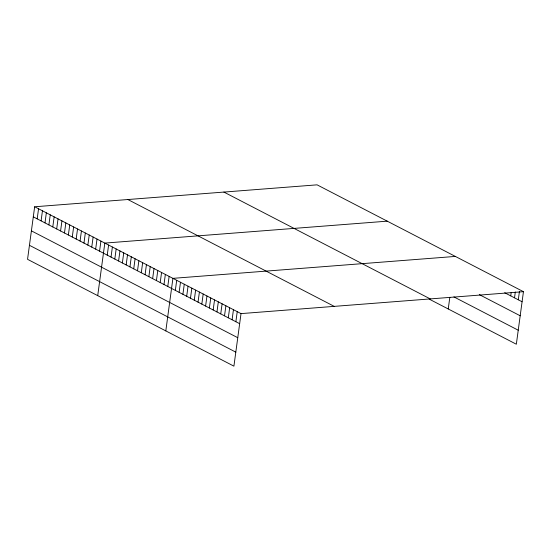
<?xml version="1.0" encoding="UTF-8"?>
<svg xmlns="http://www.w3.org/2000/svg" width="551" height="551" viewBox="0 0 551 551"><rect width="100%" height="100%" fill="white"/><g stroke="black" fill="none" stroke-linecap="round" stroke-linejoin="round"><path stroke-width="0.83" d="M34.658 206.77L27.55 259.321L233.913 366.16L241.021 313.609L34.658 206.77L317.087 184.84L523.45 291.679L516.342 344.23L429.325 299.179M37.192 218.857L38.556 208.788M41.091 220.875L42.455 210.806M44.989 222.893L46.346 212.824M48.887 224.911L50.244 214.842M52.786 226.929L54.143 216.86M56.684 228.947L58.041 218.878M60.582 230.965L61.939 220.896M64.474 232.983L65.838 222.914M68.372 235.001L69.736 224.932M72.271 237.02L73.634 226.95M76.169 239.038L77.533 228.968M80.067 241.056L81.431 230.986M83.966 243.074L85.329 233.004M87.864 245.092L89.228 235.022M91.762 247.11L93.126 237.04M95.66 249.128L97.024 239.058M99.559 251.146L100.923 241.076M97.713 295.646L104.821 243.094L387.25 221.165M107.238 255.127L108.602 245.05M111.026 257.083L112.383 247.013M114.808 259.039L116.171 248.969M118.589 261.002L119.953 250.925M122.37 262.958L123.734 252.888M126.158 264.921L127.515 254.844M129.94 266.877L131.303 256.807M133.721 268.833L135.085 258.763M137.509 270.796L138.866 260.719M141.29 272.752L142.654 262.682M145.071 274.715L146.435 264.638M148.86 276.671L150.216 266.601M152.641 278.627L154.004 268.557M156.422 280.59L157.786 270.513M160.203 282.546L161.567 272.476M163.991 284.509L165.355 274.432M167.773 286.465L169.136 276.395M165.81 330.903L172.918 278.351L455.353 256.422M175.342 290.384L176.699 280.307M179.123 292.34L180.487 282.27M182.904 294.303L184.268 284.226M186.693 296.259L188.049 286.189M190.474 298.215L191.838 288.145M194.255 300.178L195.619 290.101M198.036 302.134L199.4 292.064M201.824 304.097L203.188 294.02M205.606 306.053L206.969 295.983M209.387 308.009L210.751 297.939M213.175 309.972L214.532 299.896M216.956 311.928L218.32 301.858M220.737 313.891L222.101 303.815M224.526 315.847L225.882 305.777M228.307 317.803L229.671 307.733M232.088 319.766L233.452 309.69M235.869 321.722L237.233 311.652M448.245 308.973L449.823 297.292M510.736 295.873L511.19 292.519M514.524 297.836L515.316 291.961M518.305 299.792L519.441 291.403M241.021 313.609L523.45 291.679M504.682 292.739L522.086 301.755M479.336 294.62L520.192 315.771M453.921 296.913L518.243 330.214M223.885 192.072L430.248 298.917M127.86 199.531L334.223 306.37M33.294 216.839L239.657 323.685M31.4 230.855L237.763 337.701M29.444 245.298L235.807 352.144"/></g></svg>
